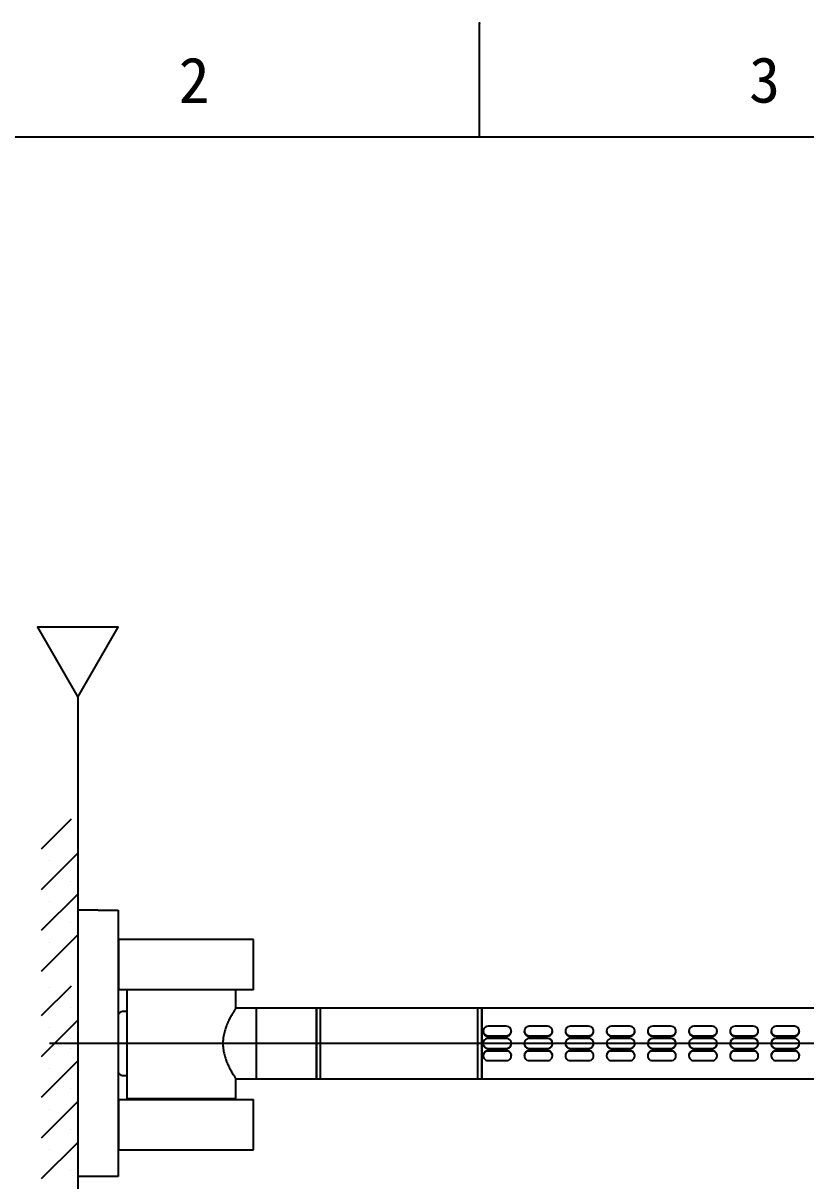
# Model space of a CAD drawing. Extents: x 3624 to 4218, y -1644 to -1224.
# Drawn here: x 3723.2 to 3820.3, y -1367.5 to -1224 of the extents above; entities that cross this region are included whole.
import ezdxf

# ---------------------------------------------------------------- set-up
doc = ezdxf.new("R2010")
doc.units = 0
doc.header["$LTSCALE"] = 23.1
doc.header["$MEASUREMENT"] = 0
doc.linetypes.add('CENTERX2', pattern=[20.32, 12.7, -2.54, 2.54, -2.54])
doc.layers.get('0').update_dxf_attribs({"linetype": 'CONTINUOUS'})
doc.layers.add('中心线层', color=1, linetype='CENTERX2', lineweight=25)

# ---------------------------------------------------------------- blocks, each defined once
blk = doc.blocks.new('SW_CENTERMARKSYMBOL_1')
at = {"layer": '中心线层', "color": 0}
for p, q in [((0, 1.25), (0, 5)), ((-1.25, 0), (-155.08, 0)), ((0, 0), (-0.63, 0)), ((0, 0), (0, 0.62)), ((0, 0), (0, -0.63)), ((0, 0), (0.62, 0)), ((1.25, 0), (5, 0)), ((0, -1.25), (0, -5))]:
    blk.add_line(p, q, dxfattribs=at)

msp = doc.modelspace()

# ---------------------------------------------------------------- linework, layer by layer
for p, q in [((3779.794, -1238.12), (3779.794, -1223.978)), ((4204.036, -1238.12), (3638.379, -1238.12))]:
    msp.add_line(p, q)
at = {"color": 5}
msp.add_line((3730.032, -1307.521), (3730.032, -1482.06), dxfattribs=at)
at = {"color": 5, "linetype": 'ByBlock'}
for p, q in [((3725.537, -1326.34), (3729.237, -1322.641)), ((3725.537, -1331.392), (3730.032, -1326.896)), ((3726.557, -1327.846), (3726.557, -1327.846)), ((3729.083, -1330.371), (3729.083, -1330.371)), ((3725.537, -1336.443), (3730.032, -1331.948)), ((3726.557, -1332.897), (3726.557, -1332.897)), ((3729.083, -1335.423), (3729.083, -1335.423)), ((3725.537, -1341.495), (3730.032, -1336.999)), ((3726.557, -1337.949), (3726.557, -1337.949)), ((3725.537, -1347.018), (3729.237, -1343.318)), ((3726.557, -1343.472), (3726.557, -1343.472)), ((3729.083, -1345.998), (3729.083, -1345.998)), ((3725.537, -1352.069), (3730.032, -1347.574)), ((3726.557, -1348.523), (3726.557, -1348.523)), ((3729.083, -1351.049), (3729.083, -1351.049)), ((3725.537, -1357.121), (3730.032, -1352.625)), ((3726.557, -1353.575), (3726.557, -1353.575)), ((3729.083, -1356.1), (3729.083, -1356.1)), ((3725.537, -1362.172), (3730.032, -1357.676)), ((3726.557, -1358.626), (3726.557, -1358.626)), ((3729.083, -1361.152), (3729.083, -1361.152)), ((3725.537, -1367.224), (3730.032, -1362.728)), ((3726.557, -1363.677), (3726.557, -1363.677)), ((3729.083, -1366.203), (3729.083, -1366.203))]:
    msp.add_line(p, q, dxfattribs=at)
at = {"color": 7, "linetype": 'Continuous', "lineweight": 25}
for p, q in [((3732.532, -1333.944), (3730.032, -1333.944)), ((3730.032, -1333.944), (3730.032, -1366.944)), ((3732.532, -1333.944), (3735.032, -1333.944)), ((3735.032, -1333.944), (3735.032, -1366.944)), ((3735.107, -1343.819), (3735.107, -1337.619)), ((3742.857, -1337.569), (3735.157, -1337.569)), ((3751.795, -1337.569), (3742.857, -1337.569)), ((3751.795, -1343.819), (3751.795, -1337.569)), ((3735.032, -1337.744), (3735.107, -1337.744)), ((3735.032, -1338.094), (3735.107, -1338.094)), ((3735.107, -1340.094), (3735.032, -1340.094)), ((3735.107, -1342.744), (3735.032, -1342.744)), ((3735.032, -1342.994), (3735.107, -1342.994)), ((3735.107, -1343.244), (3735.032, -1343.244)), ((3735.157, -1343.819), (3735.107, -1343.819)), ((3742.857, -1343.819), (3735.157, -1343.819)), ((3736.107, -1343.819), (3736.107, -1357.344)), ((3751.795, -1343.819), (3742.857, -1343.819)), ((3749.607, -1346.097), (3749.607, -1343.819)), ((3752.107, -1346.094), (3749.605, -1346.094)), ((3752.157, -1346.094), (3752.107, -1346.094)), ((3752.107, -1346.094), (3752.107, -1350.469)), ((3759.607, -1346.094), (3752.157, -1346.094)), ((3760.107, -1346.094), (3759.607, -1346.094)), ((3759.607, -1354.844), (3759.607, -1346.094)), ((3759.607, -1346.094), (3759.607, -1350.687)), ((3779.607, -1346.094), (3760.107, -1346.094)), ((3760.107, -1354.844), (3760.107, -1346.094)), ((3780.107, -1346.094), (3779.607, -1346.094)), ((3779.607, -1354.844), (3779.607, -1346.094)), ((3865.607, -1346.094), (3780.107, -1346.094)), ((3780.107, -1354.844), (3780.107, -1346.094)), ((3780.107, -1346.094), (3780.107, -1350.466)), ((3736.107, -1346.506), (3735.532, -1346.506)), ((3780.257, -1348.927), (3780.257, -1348.97)), ((3783.132, -1348.34), (3780.882, -1348.34)), ((3783.757, -1348.97), (3783.757, -1348.927)), ((3785.357, -1348.927), (3785.357, -1348.97)), ((3788.232, -1348.34), (3785.982, -1348.34)), ((3788.857, -1348.97), (3788.857, -1348.927)), ((3790.457, -1348.927), (3790.457, -1348.97)), ((3793.332, -1348.34), (3791.082, -1348.34)), ((3793.957, -1348.97), (3793.957, -1348.927)), ((3795.557, -1348.927), (3795.557, -1348.97)), ((3798.432, -1348.34), (3796.182, -1348.34)), ((3799.057, -1348.97), (3799.057, -1348.927)), ((3800.657, -1348.927), (3800.657, -1348.97)), ((3803.532, -1348.34), (3801.282, -1348.34)), ((3804.157, -1348.97), (3804.157, -1348.927)), ((3805.757, -1348.927), (3805.757, -1348.97)), ((3808.632, -1348.34), (3806.382, -1348.34)), ((3809.257, -1348.97), (3809.257, -1348.927)), ((3810.857, -1348.927), (3810.857, -1348.97)), ((3813.732, -1348.34), (3811.482, -1348.34)), ((3814.357, -1348.97), (3814.357, -1348.927)), ((3815.957, -1348.927), (3815.957, -1348.97)), ((3818.832, -1348.34), (3816.582, -1348.34)), ((3819.457, -1348.97), (3819.457, -1348.927)), ((3752.107, -1350.469), (3752.107, -1354.844)), ((3780.107, -1350.466), (3780.107, -1354.844)), ((3780.257, -1350.466), (3780.257, -1350.466)), ((3780.882, -1349.514), (3783.132, -1349.514)), ((3780.882, -1349.572), (3783.132, -1349.572)), ((3783.132, -1349.841), (3780.882, -1349.841)), ((3783.757, -1350.466), (3783.757, -1350.466)), ((3785.357, -1350.466), (3785.357, -1350.466)), ((3785.982, -1349.514), (3788.232, -1349.514)), ((3785.982, -1349.572), (3788.232, -1349.572)), ((3788.232, -1349.841), (3785.982, -1349.841)), ((3788.857, -1350.466), (3788.857, -1350.466)), ((3790.457, -1350.466), (3790.457, -1350.466)), ((3791.082, -1349.514), (3793.332, -1349.514)), ((3791.082, -1349.572), (3793.332, -1349.572)), ((3793.332, -1349.841), (3791.082, -1349.841)), ((3793.957, -1350.466), (3793.957, -1350.466)), ((3795.557, -1350.466), (3795.557, -1350.466)), ((3796.182, -1349.514), (3798.432, -1349.514)), ((3796.182, -1349.572), (3798.432, -1349.572)), ((3798.432, -1349.841), (3796.182, -1349.841)), ((3799.057, -1350.466), (3799.057, -1350.466)), ((3800.657, -1350.466), (3800.657, -1350.466)), ((3801.282, -1349.514), (3803.532, -1349.514)), ((3801.282, -1349.572), (3803.532, -1349.572)), ((3803.532, -1349.841), (3801.282, -1349.841)), ((3804.157, -1350.466), (3804.157, -1350.466)), ((3805.757, -1350.466), (3805.757, -1350.466)), ((3806.382, -1349.514), (3808.632, -1349.514)), ((3806.382, -1349.572), (3808.632, -1349.572)), ((3808.632, -1349.841), (3806.382, -1349.841)), ((3809.257, -1350.466), (3809.257, -1350.466)), ((3810.857, -1350.466), (3810.857, -1350.466)), ((3811.482, -1349.514), (3813.732, -1349.514)), ((3811.482, -1349.572), (3813.732, -1349.572)), ((3813.732, -1349.841), (3811.482, -1349.841)), ((3814.357, -1350.466), (3814.357, -1350.466)), ((3815.957, -1350.466), (3815.957, -1350.466)), ((3816.582, -1349.514), (3818.832, -1349.514)), ((3816.582, -1349.572), (3818.832, -1349.572)), ((3818.832, -1349.841), (3816.582, -1349.841)), ((3819.457, -1350.466), (3819.457, -1350.466)), ((3759.607, -1350.687), (3759.607, -1354.844)), ((3780.257, -1351.962), (3780.257, -1352.005)), ((3780.882, -1351.091), (3783.132, -1351.091)), ((3780.882, -1351.091), (3783.132, -1351.091)), ((3783.132, -1351.359), (3780.882, -1351.359)), ((3783.132, -1351.417), (3780.882, -1351.417)), ((3783.757, -1352.005), (3783.757, -1351.962)), ((3785.357, -1351.962), (3785.357, -1352.005)), ((3785.982, -1351.091), (3788.232, -1351.091)), ((3785.982, -1351.091), (3788.232, -1351.091)), ((3788.232, -1351.359), (3785.982, -1351.359)), ((3788.232, -1351.417), (3785.982, -1351.417)), ((3788.857, -1352.005), (3788.857, -1351.962)), ((3790.457, -1351.962), (3790.457, -1352.005)), ((3791.082, -1351.091), (3793.332, -1351.091)), ((3791.082, -1351.091), (3793.332, -1351.091)), ((3793.332, -1351.359), (3791.082, -1351.359)), ((3793.332, -1351.417), (3791.082, -1351.417)), ((3793.957, -1352.005), (3793.957, -1351.962)), ((3795.557, -1351.962), (3795.557, -1352.005)), ((3796.182, -1351.091), (3798.432, -1351.091)), ((3796.182, -1351.091), (3798.432, -1351.091)), ((3798.432, -1351.359), (3796.182, -1351.359)), ((3798.432, -1351.417), (3796.182, -1351.417)), ((3799.057, -1352.005), (3799.057, -1351.962)), ((3800.657, -1351.962), (3800.657, -1352.005)), ((3801.282, -1351.091), (3803.532, -1351.091)), ((3801.282, -1351.091), (3803.532, -1351.091)), ((3803.532, -1351.359), (3801.282, -1351.359)), ((3803.532, -1351.417), (3801.282, -1351.417)), ((3804.157, -1352.005), (3804.157, -1351.962)), ((3805.757, -1351.962), (3805.757, -1352.005)), ((3806.382, -1351.091), (3808.632, -1351.091)), ((3806.382, -1351.091), (3808.632, -1351.091)), ((3808.632, -1351.359), (3806.382, -1351.359)), ((3808.632, -1351.417), (3806.382, -1351.417)), ((3809.257, -1352.005), (3809.257, -1351.962)), ((3810.857, -1351.962), (3810.857, -1352.005)), ((3811.482, -1351.091), (3813.732, -1351.091)), ((3811.482, -1351.091), (3813.732, -1351.091)), ((3813.732, -1351.359), (3811.482, -1351.359)), ((3813.732, -1351.417), (3811.482, -1351.417)), ((3814.357, -1352.005), (3814.357, -1351.962)), ((3815.957, -1351.962), (3815.957, -1352.005)), ((3816.582, -1351.091), (3818.832, -1351.091)), ((3816.582, -1351.091), (3818.832, -1351.091)), ((3818.832, -1351.359), (3816.582, -1351.359)), ((3818.832, -1351.417), (3816.582, -1351.417)), ((3819.457, -1352.005), (3819.457, -1351.962)), ((3780.882, -1352.592), (3783.132, -1352.592)), ((3785.982, -1352.592), (3788.232, -1352.592)), ((3791.082, -1352.592), (3793.332, -1352.592)), ((3796.182, -1352.592), (3798.432, -1352.592)), ((3801.282, -1352.592), (3803.532, -1352.592)), ((3806.382, -1352.592), (3808.632, -1352.592)), ((3811.482, -1352.592), (3813.732, -1352.592)), ((3816.582, -1352.592), (3818.832, -1352.592)), ((3735.532, -1354.431), (3736.107, -1354.431)), ((3749.602, -1354.844), (3752.107, -1354.844)), ((3749.607, -1357.344), (3749.607, -1354.836)), ((3752.107, -1354.844), (3752.157, -1354.844)), ((3752.157, -1354.844), (3759.607, -1354.844)), ((3759.607, -1354.844), (3760.107, -1354.844)), ((3760.107, -1354.844), (3779.607, -1354.844)), ((3779.607, -1354.844), (3780.107, -1354.844)), ((3780.107, -1354.844), (3865.607, -1354.844)), ((3735.107, -1363.619), (3735.107, -1357.419)), ((3735.107, -1357.419), (3735.157, -1357.419)), ((3735.157, -1357.419), (3742.857, -1357.419)), ((3749.607, -1357.344), (3736.107, -1357.344)), ((3737.232, -1357.344), (3737.232, -1357.419)), ((3742.857, -1357.419), (3751.795, -1357.419)), ((3748.482, -1357.419), (3748.482, -1357.344)), ((3751.795, -1363.669), (3751.795, -1357.419)), ((3735.032, -1357.994), (3735.107, -1357.994)), ((3735.107, -1358.244), (3735.032, -1358.244)), ((3735.032, -1358.494), (3735.107, -1358.494)), ((3735.107, -1361.144), (3735.032, -1361.144)), ((3735.032, -1363.144), (3735.107, -1363.144)), ((3735.032, -1363.494), (3735.107, -1363.494)), ((3735.157, -1363.669), (3742.857, -1363.669)), ((3742.857, -1363.669), (3751.795, -1363.669)), ((3732.532, -1366.944), (3730.032, -1366.944)), ((3735.032, -1366.944), (3732.532, -1366.944))]:
    msp.add_line(p, q, dxfattribs=at)
at = {"color": 5, "linetype": 'ByBlock'}
msp.add_lwpolyline([(3730.032, -1307.521), (3735.036, -1298.855), (3725.029, -1298.855)], close=True, dxfattribs=at)
at = {"color": 7, "linetype": 'Continuous', "lineweight": 25}
for centre, radius, start, end in [((3735.157, -1337.619), 0.05, 90, 180), ((3752.157, -1346.144), 0.05, 90, 180), ((3735.532, -1347.006), 0.5, 90, 180), ((3780.853, -1348.927), 0.588, 87.12143, 272.87857), ((3783.162, -1348.927), 0.588, 267.12143, 92.87857), ((3785.953, -1348.927), 0.588, 87.12143, 272.87857), ((3788.262, -1348.927), 0.588, 267.12166, 92.87834), ((3791.053, -1348.927), 0.588, 87.12132, 272.87868), ((3793.362, -1348.927), 0.588, 267.1212, 92.8788), ((3796.153, -1348.927), 0.588, 87.1212, 272.8788), ((3798.462, -1348.927), 0.588, 267.12166, 92.87834), ((3801.253, -1348.927), 0.588, 87.12166, 272.87834), ((3803.562, -1348.927), 0.588, 267.12166, 92.87834), ((3806.353, -1348.927), 0.588, 87.12097, 272.87903), ((3808.662, -1348.927), 0.588, 267.12097, 92.87903), ((3811.453, -1348.927), 0.588, 87.12166, 272.87834), ((3813.762, -1348.927), 0.588, 267.12166, 92.87834), ((3816.553, -1348.927), 0.588, 87.12166, 272.87834), ((3818.862, -1348.927), 0.588, 267.1212, 92.8788), ((3780.882, -1350.466), 0.625, 89.99997, 270.00003), ((3783.132, -1350.466), 0.625, 269.99997, 90.00003), ((3785.982, -1350.466), 0.625, 89.99997, 270.00003), ((3788.232, -1350.466), 0.625, 270.0002, 89.9998), ((3791.082, -1350.466), 0.625, 89.99986, 270.00014), ((3793.332, -1350.466), 0.625, 269.99974, 90.00026), ((3796.182, -1350.466), 0.625, 89.99974, 270.00026), ((3798.432, -1350.466), 0.625, 270.0002, 89.9998), ((3801.282, -1350.466), 0.625, 90.0002, 269.9998), ((3803.532, -1350.466), 0.625, 270.0002, 89.9998), ((3806.382, -1350.466), 0.625, 89.99951, 270.00049), ((3808.632, -1350.466), 0.625, 269.99951, 90.00049), ((3811.482, -1350.466), 0.625, 90.0002, 269.9998), ((3813.732, -1350.466), 0.625, 270.0002, 89.9998), ((3816.582, -1350.466), 0.625, 90.0002, 269.9998), ((3818.832, -1350.466), 0.625, 269.99974, 90.00026), ((3780.853, -1352.005), 0.588, 87.14352, 272.85648), ((3783.162, -1352.005), 0.588, 267.14352, 92.85648), ((3785.953, -1352.005), 0.588, 87.14352, 272.85648), ((3788.262, -1352.005), 0.588, 267.14375, 92.85625), ((3791.053, -1352.005), 0.588, 87.14341, 272.85659), ((3793.362, -1352.005), 0.588, 267.14329, 92.85671), ((3796.153, -1352.005), 0.588, 87.14329, 272.85671), ((3798.462, -1352.005), 0.588, 267.14375, 92.85625), ((3801.253, -1352.005), 0.588, 87.14375, 272.85625), ((3803.562, -1352.005), 0.588, 267.14375, 92.85625), ((3806.353, -1352.005), 0.588, 87.14306, 272.85694), ((3808.662, -1352.005), 0.588, 267.14306, 92.85694), ((3811.453, -1352.005), 0.588, 87.14375, 272.85625), ((3813.762, -1352.005), 0.588, 267.14375, 92.85625), ((3816.553, -1352.005), 0.588, 87.14375, 272.85625), ((3818.862, -1352.005), 0.588, 267.14329, 92.85671), ((3735.532, -1353.931), 0.5, 180, 270), ((3752.157, -1354.794), 0.05, 180, 270), ((3735.157, -1363.619), 0.05, 180, 270)]:
    msp.add_arc(centre, radius, start, end, dxfattribs=at)
for points, knots in [([(3749.605, -1346.097), (3749.606, -1346.096), (3749.616, -1346.079), (3749.577, -1346.14), (3749.488, -1346.279), (3749.346, -1346.507), (3749.16, -1346.817), (3748.932, -1347.223), (3748.675, -1347.728), (3748.425, -1348.305), (3748.216, -1348.921), (3748.041, -1349.629), (3748.013, -1350.163), (3747.998, -1350.469)], [0, 0, 0, 0, 0.006342, 0.1008826, 0.1874387, 0.2762053, 0.3690916, 0.4640164, 0.5712, 0.6810313, 0.7748516, 0.8711122, 1, 1, 1, 1]), ([(3780.265, -1348.97), (3780.263, -1348.992), (3780.254, -1349.078), (3780.311, -1349.23), (3780.429, -1349.398), (3780.603, -1349.52), (3780.764, -1349.568), (3780.858, -1349.571), (3780.882, -1349.572)], [0, 0, 0, 0, 0.0704964, 0.2829491, 0.4961533, 0.7112552, 0.9264751, 1, 1, 1, 1]), ([(3783.132, -1349.572), (3783.202, -1349.565), (3783.342, -1349.552), (3783.529, -1349.447), (3783.669, -1349.294), (3783.75, -1349.125), (3783.75, -1349.014), (3783.75, -1348.969)], [0, 0, 0, 0, 0.2132462, 0.4264436, 0.6410118, 0.8564949, 1, 1, 1, 1]), ([(3785.365, -1348.97), (3785.363, -1348.992), (3785.354, -1349.078), (3785.411, -1349.23), (3785.529, -1349.398), (3785.703, -1349.52), (3785.864, -1349.568), (3785.958, -1349.571), (3785.982, -1349.572)], [0, 0, 0, 0, 0.0704964, 0.2829491, 0.4961533, 0.7112552, 0.9264751, 1, 1, 1, 1]), ([(3788.232, -1349.572), (3788.302, -1349.565), (3788.442, -1349.552), (3788.629, -1349.447), (3788.769, -1349.294), (3788.85, -1349.125), (3788.85, -1349.014), (3788.85, -1348.969)], [0, 0, 0, 0, 0.2132464, 0.426444, 0.6410099, 0.8564947, 1, 1, 1, 1]), ([(3790.465, -1348.97), (3790.463, -1348.992), (3790.454, -1349.078), (3790.511, -1349.23), (3790.629, -1349.398), (3790.803, -1349.52), (3790.964, -1349.568), (3791.058, -1349.571), (3791.082, -1349.572)], [0, 0, 0, 0, 0.0704965, 0.2829499, 0.4961536, 0.7112521, 0.9264752, 1, 1, 1, 1]), ([(3793.332, -1349.572), (3793.402, -1349.565), (3793.542, -1349.552), (3793.729, -1349.447), (3793.869, -1349.294), (3793.95, -1349.125), (3793.95, -1349.014), (3793.95, -1348.969)], [0, 0, 0, 0, 0.2132493, 0.4264427, 0.6410128, 0.8564953, 1, 1, 1, 1]), ([(3795.565, -1348.97), (3795.563, -1348.992), (3795.554, -1349.078), (3795.611, -1349.23), (3795.729, -1349.398), (3795.903, -1349.52), (3796.064, -1349.568), (3796.158, -1349.571), (3796.182, -1349.572)], [0, 0, 0, 0, 0.0704963, 0.2829499, 0.4961538, 0.7112555, 0.9264752, 1, 1, 1, 1]), ([(3798.432, -1349.572), (3798.502, -1349.565), (3798.642, -1349.552), (3798.829, -1349.447), (3798.969, -1349.294), (3799.05, -1349.125), (3799.05, -1349.014), (3799.05, -1348.969)], [0, 0, 0, 0, 0.2132431, 0.4264444, 0.6410107, 0.8564944, 1, 1, 1, 1]), ([(3800.665, -1348.97), (3800.663, -1348.992), (3800.654, -1349.078), (3800.711, -1349.23), (3800.829, -1349.398), (3801.003, -1349.52), (3801.164, -1349.568), (3801.258, -1349.571), (3801.282, -1349.572)], [0, 0, 0, 0, 0.0704967, 0.2829502, 0.496154, 0.7112556, 0.9264752, 1, 1, 1, 1]), ([(3803.532, -1349.572), (3803.602, -1349.565), (3803.742, -1349.552), (3803.929, -1349.447), (3804.069, -1349.294), (3804.15, -1349.125), (3804.15, -1349.014), (3804.15, -1348.969)], [0, 0, 0, 0, 0.2132498, 0.4264436, 0.6410091, 0.856495, 1, 1, 1, 1]), ([(3805.765, -1348.97), (3805.763, -1348.992), (3805.754, -1349.078), (3805.811, -1349.23), (3805.929, -1349.398), (3806.103, -1349.52), (3806.264, -1349.568), (3806.358, -1349.571), (3806.382, -1349.572)], [0, 0, 0, 0, 0.0704962, 0.2829496, 0.4961532, 0.7112485, 0.9264753, 1, 1, 1, 1]), ([(3808.632, -1349.572), (3808.702, -1349.565), (3808.842, -1349.552), (3809.029, -1349.447), (3809.169, -1349.294), (3809.25, -1349.125), (3809.25, -1349.014), (3809.25, -1348.969)], [0, 0, 0, 0, 0.2132493, 0.4264427, 0.6410128, 0.8564953, 1, 1, 1, 1]), ([(3810.865, -1348.97), (3810.863, -1348.992), (3810.854, -1349.078), (3810.911, -1349.23), (3811.029, -1349.398), (3811.203, -1349.52), (3811.364, -1349.568), (3811.458, -1349.571), (3811.482, -1349.572)], [0, 0, 0, 0, 0.0704963, 0.2829499, 0.4961538, 0.7112555, 0.9264752, 1, 1, 1, 1]), ([(3813.732, -1349.572), (3813.802, -1349.565), (3813.942, -1349.552), (3814.129, -1349.447), (3814.269, -1349.294), (3814.35, -1349.125), (3814.35, -1349.014), (3814.35, -1348.969)], [0, 0, 0, 0, 0.2132504, 0.4264449, 0.641011, 0.8564946, 1, 1, 1, 1]), ([(3815.965, -1348.97), (3815.963, -1348.992), (3815.954, -1349.078), (3816.011, -1349.23), (3816.129, -1349.398), (3816.303, -1349.52), (3816.464, -1349.568), (3816.558, -1349.571), (3816.582, -1349.572)], [0, 0, 0, 0, 0.0704966, 0.2829489, 0.496158, 0.7112544, 0.9264749, 1, 1, 1, 1]), ([(3818.832, -1349.572), (3818.902, -1349.565), (3819.042, -1349.552), (3819.229, -1349.447), (3819.369, -1349.294), (3819.45, -1349.125), (3819.45, -1349.014), (3819.45, -1348.969)], [0, 0, 0, 0, 0.2132493, 0.4264427, 0.6410128, 0.8564953, 1, 1, 1, 1]), ([(3747.998, -1350.469), (3748.005, -1350.68), (3748.021, -1351.112), (3748.141, -1351.732), (3748.311, -1352.316), (3748.525, -1352.874), (3748.77, -1353.402), (3749.032, -1353.898), (3749.283, -1354.328), (3749.474, -1354.636), (3749.589, -1354.816), (3749.598, -1354.829), (3749.602, -1354.836)], [0, 0, 0, 0, 0.08952702, 0.18224804, 0.27164647, 0.36305356, 0.46553732, 0.57032302, 0.68570492, 0.80523074, 0.90791318, 1, 1, 1, 1]), ([(3780.265, -1350.466), (3780.263, -1350.489), (3780.254, -1350.581), (3780.311, -1350.74), (3780.429, -1350.914), (3780.603, -1351.038), (3780.764, -1351.087), (3780.858, -1351.09), (3780.882, -1351.091)], [0, 0, 0, 0, 0.0704963, 0.2829491, 0.4961533, 0.7112552, 0.9264751, 1, 1, 1, 1]), ([(3783.132, -1351.091), (3783.202, -1351.084), (3783.342, -1351.07), (3783.529, -1350.964), (3783.669, -1350.806), (3783.75, -1350.63), (3783.75, -1350.512), (3783.75, -1350.465)], [0, 0, 0, 0, 0.2132462, 0.4264436, 0.6410118, 0.8564949, 1, 1, 1, 1]), ([(3785.365, -1350.466), (3785.363, -1350.489), (3785.354, -1350.581), (3785.411, -1350.74), (3785.529, -1350.914), (3785.703, -1351.038), (3785.864, -1351.087), (3785.958, -1351.09), (3785.982, -1351.091)], [0, 0, 0, 0, 0.0704963, 0.2829491, 0.4961533, 0.7112552, 0.9264751, 1, 1, 1, 1]), ([(3788.232, -1351.091), (3788.302, -1351.084), (3788.442, -1351.07), (3788.629, -1350.964), (3788.769, -1350.806), (3788.85, -1350.63), (3788.85, -1350.512), (3788.85, -1350.465)], [0, 0, 0, 0, 0.2132464, 0.4264441, 0.64101, 0.8564947, 1, 1, 1, 1]), ([(3790.465, -1350.466), (3790.463, -1350.489), (3790.454, -1350.581), (3790.511, -1350.74), (3790.629, -1350.914), (3790.803, -1351.038), (3790.964, -1351.087), (3791.058, -1351.09), (3791.082, -1351.091)], [0, 0, 0, 0, 0.0704964, 0.2829499, 0.4961536, 0.7112521, 0.9264752, 1, 1, 1, 1]), ([(3793.332, -1351.091), (3793.402, -1351.084), (3793.542, -1351.07), (3793.729, -1350.964), (3793.869, -1350.806), (3793.95, -1350.63), (3793.95, -1350.512), (3793.95, -1350.465)], [0, 0, 0, 0, 0.2132493, 0.4264428, 0.6410129, 0.8564953, 1, 1, 1, 1]), ([(3795.565, -1350.466), (3795.563, -1350.489), (3795.554, -1350.581), (3795.611, -1350.74), (3795.729, -1350.914), (3795.903, -1351.038), (3796.064, -1351.087), (3796.158, -1351.09), (3796.182, -1351.091)], [0, 0, 0, 0, 0.0704962, 0.2829499, 0.4961538, 0.7112555, 0.9264752, 1, 1, 1, 1]), ([(3798.432, -1351.091), (3798.502, -1351.084), (3798.642, -1351.07), (3798.829, -1350.964), (3798.969, -1350.806), (3799.05, -1350.63), (3799.05, -1350.512), (3799.05, -1350.465)], [0, 0, 0, 0, 0.213243, 0.4264445, 0.6410108, 0.8564944, 1, 1, 1, 1]), ([(3800.665, -1350.466), (3800.663, -1350.489), (3800.654, -1350.581), (3800.711, -1350.74), (3800.829, -1350.914), (3801.003, -1351.038), (3801.164, -1351.087), (3801.258, -1351.09), (3801.282, -1351.091)], [0, 0, 0, 0, 0.0704966, 0.2829502, 0.496154, 0.7112556, 0.9264752, 1, 1, 1, 1]), ([(3803.532, -1351.091), (3803.602, -1351.084), (3803.742, -1351.07), (3803.929, -1350.964), (3804.069, -1350.806), (3804.15, -1350.63), (3804.15, -1350.512), (3804.15, -1350.465)], [0, 0, 0, 0, 0.2132497, 0.4264437, 0.6410092, 0.856495, 1, 1, 1, 1]), ([(3805.765, -1350.466), (3805.763, -1350.489), (3805.754, -1350.581), (3805.811, -1350.74), (3805.929, -1350.914), (3806.103, -1351.038), (3806.264, -1351.087), (3806.358, -1351.09), (3806.382, -1351.091)], [0, 0, 0, 0, 0.0704961, 0.2829495, 0.4961532, 0.7112485, 0.9264753, 1, 1, 1, 1]), ([(3808.632, -1351.091), (3808.702, -1351.084), (3808.842, -1351.07), (3809.029, -1350.964), (3809.169, -1350.806), (3809.25, -1350.63), (3809.25, -1350.512), (3809.25, -1350.465)], [0, 0, 0, 0, 0.2132493, 0.4264428, 0.6410129, 0.8564953, 1, 1, 1, 1]), ([(3810.865, -1350.466), (3810.863, -1350.489), (3810.854, -1350.581), (3810.911, -1350.74), (3811.029, -1350.914), (3811.203, -1351.038), (3811.364, -1351.087), (3811.458, -1351.09), (3811.482, -1351.091)], [0, 0, 0, 0, 0.0704962, 0.2829499, 0.4961538, 0.7112555, 0.9264752, 1, 1, 1, 1]), ([(3813.732, -1351.091), (3813.802, -1351.084), (3813.942, -1351.07), (3814.129, -1350.964), (3814.269, -1350.806), (3814.35, -1350.63), (3814.35, -1350.512), (3814.35, -1350.465)], [0, 0, 0, 0, 0.2132504, 0.426445, 0.6410111, 0.8564946, 1, 1, 1, 1]), ([(3815.965, -1350.466), (3815.963, -1350.489), (3815.954, -1350.581), (3816.011, -1350.74), (3816.129, -1350.914), (3816.303, -1351.038), (3816.464, -1351.087), (3816.558, -1351.09), (3816.582, -1351.091)], [0, 0, 0, 0, 0.0704965, 0.2829489, 0.496158, 0.7112544, 0.9264749, 1, 1, 1, 1]), ([(3818.832, -1351.091), (3818.902, -1351.084), (3819.042, -1351.07), (3819.229, -1350.964), (3819.369, -1350.806), (3819.45, -1350.63), (3819.45, -1350.512), (3819.45, -1350.465)], [0, 0, 0, 0, 0.2132493, 0.4264428, 0.6410129, 0.8564953, 1, 1, 1, 1]), ([(3780.882, -1351.359), (3780.812, -1351.366), (3780.673, -1351.38), (3780.486, -1351.485), (3780.346, -1351.638), (3780.265, -1351.807), (3780.265, -1351.918), (3780.265, -1351.962)], [0, 0, 0, 0, 0.2132498, 0.4264439, 0.641012, 0.8564949, 1, 1, 1, 1]), ([(3783.75, -1351.961), (3783.752, -1351.94), (3783.76, -1351.854), (3783.704, -1351.702), (3783.586, -1351.533), (3783.411, -1351.412), (3783.251, -1351.364), (3783.156, -1351.36), (3783.132, -1351.359)], [0, 0, 0, 0, 0.0704964, 0.2829508, 0.4961554, 0.7112547, 0.9264787, 1, 1, 1, 1]), ([(3785.982, -1351.359), (3785.912, -1351.366), (3785.773, -1351.38), (3785.586, -1351.485), (3785.446, -1351.638), (3785.365, -1351.807), (3785.365, -1351.918), (3785.365, -1351.962)], [0, 0, 0, 0, 0.2132498, 0.4264439, 0.641012, 0.8564949, 1, 1, 1, 1]), ([(3788.85, -1351.961), (3788.852, -1351.94), (3788.86, -1351.854), (3788.804, -1351.702), (3788.686, -1351.533), (3788.511, -1351.412), (3788.351, -1351.364), (3788.256, -1351.36), (3788.232, -1351.359)], [0, 0, 0, 0, 0.0704964, 0.2829508, 0.4961554, 0.7112547, 0.9264787, 1, 1, 1, 1]), ([(3791.082, -1351.359), (3791.012, -1351.366), (3790.873, -1351.38), (3790.686, -1351.485), (3790.546, -1351.638), (3790.465, -1351.807), (3790.465, -1351.918), (3790.465, -1351.962)], [0, 0, 0, 0, 0.2132498, 0.4264439, 0.641012, 0.8564949, 1, 1, 1, 1]), ([(3793.95, -1351.961), (3793.952, -1351.94), (3793.96, -1351.854), (3793.904, -1351.702), (3793.786, -1351.533), (3793.611, -1351.412), (3793.451, -1351.364), (3793.356, -1351.36), (3793.332, -1351.359)], [0, 0, 0, 0, 0.0704962, 0.2829499, 0.4961537, 0.7112555, 0.9264752, 1, 1, 1, 1]), ([(3796.182, -1351.359), (3796.112, -1351.366), (3795.973, -1351.38), (3795.786, -1351.485), (3795.646, -1351.638), (3795.565, -1351.807), (3795.565, -1351.918), (3795.565, -1351.962)], [0, 0, 0, 0, 0.2132493, 0.4264428, 0.6410129, 0.8564952, 1, 1, 1, 1]), ([(3799.05, -1351.961), (3799.052, -1351.94), (3799.06, -1351.854), (3799.004, -1351.702), (3798.886, -1351.533), (3798.711, -1351.412), (3798.551, -1351.364), (3798.456, -1351.36), (3798.432, -1351.359)], [0, 0, 0, 0, 0.0704966, 0.2829517, 0.496157, 0.7112539, 0.9264823, 1, 1, 1, 1]), ([(3801.282, -1351.359), (3801.212, -1351.366), (3801.073, -1351.38), (3800.886, -1351.485), (3800.746, -1351.638), (3800.665, -1351.807), (3800.665, -1351.918), (3800.665, -1351.962)], [0, 0, 0, 0, 0.2132504, 0.4264449, 0.6410111, 0.8564945, 1, 1, 1, 1]), ([(3804.15, -1351.961), (3804.152, -1351.94), (3804.16, -1351.854), (3804.104, -1351.702), (3803.986, -1351.533), (3803.811, -1351.412), (3803.651, -1351.364), (3803.556, -1351.36), (3803.532, -1351.359)], [0, 0, 0, 0, 0.0704962, 0.2829499, 0.4961537, 0.7112555, 0.9264752, 1, 1, 1, 1]), ([(3806.382, -1351.359), (3806.312, -1351.366), (3806.173, -1351.38), (3805.986, -1351.485), (3805.846, -1351.638), (3805.765, -1351.807), (3805.765, -1351.918), (3805.765, -1351.962)], [0, 0, 0, 0, 0.2132493, 0.4264428, 0.6410129, 0.8564952, 1, 1, 1, 1]), ([(3809.25, -1351.961), (3809.252, -1351.94), (3809.26, -1351.854), (3809.204, -1351.702), (3809.086, -1351.533), (3808.911, -1351.412), (3808.751, -1351.364), (3808.656, -1351.36), (3808.632, -1351.359)], [0, 0, 0, 0, 0.0704962, 0.2829499, 0.4961537, 0.7112555, 0.9264752, 1, 1, 1, 1]), ([(3811.482, -1351.359), (3811.412, -1351.366), (3811.273, -1351.38), (3811.086, -1351.485), (3810.946, -1351.638), (3810.865, -1351.807), (3810.865, -1351.918), (3810.865, -1351.962)], [0, 0, 0, 0, 0.2132493, 0.4264428, 0.6410129, 0.8564952, 1, 1, 1, 1]), ([(3814.35, -1351.961), (3814.352, -1351.94), (3814.36, -1351.854), (3814.304, -1351.702), (3814.186, -1351.533), (3814.011, -1351.412), (3813.851, -1351.364), (3813.756, -1351.36), (3813.732, -1351.359)], [0, 0, 0, 0, 0.0704963, 0.2829484, 0.4961527, 0.7112549, 0.926475, 1, 1, 1, 1]), ([(3816.582, -1351.359), (3816.512, -1351.366), (3816.373, -1351.38), (3816.186, -1351.485), (3816.046, -1351.638), (3815.965, -1351.807), (3815.965, -1351.918), (3815.965, -1351.962)], [0, 0, 0, 0, 0.2132431, 0.4264445, 0.6410108, 0.8564944, 1, 1, 1, 1]), ([(3819.45, -1351.961), (3819.452, -1351.94), (3819.46, -1351.854), (3819.404, -1351.702), (3819.286, -1351.533), (3819.111, -1351.412), (3818.951, -1351.364), (3818.856, -1351.36), (3818.832, -1351.359)], [0, 0, 0, 0, 0.0704962, 0.2829499, 0.4961537, 0.7112555, 0.9264752, 1, 1, 1, 1])]:
    msp.add_open_spline(points, degree=3, knots=knots, dxfattribs=at)
msp.add_point((3779.794, -1223.978))
at = {"layer": '中心线层', "linetype": 'CENTERX2', "lineweight": 18}
msp.add_line((3781.607, -1350.469), (3758.107, -1350.469), dxfattribs=at)

# ---------------------------------------------------------------- block references
at = {"layer": '中心线层'}
msp.add_blockref('SW_CENTERMARKSYMBOL_1', (3881.607, -1350.469), dxfattribs=at)

# ---------------------------------------------------------------- texts
at = {"char_height": 5.657, "attachment_point": 5}
for s, insert in [('2', (3744.44, -1231.049)), ('3', (3815.147, -1231.049))]:
    msp.add_mtext_dynamic_manual_height_columns(s, width=50, gutter_width=12.5, heights=[0], dxfattribs=dict(at, insert=insert))

doc.saveas('drawing.dxf')
